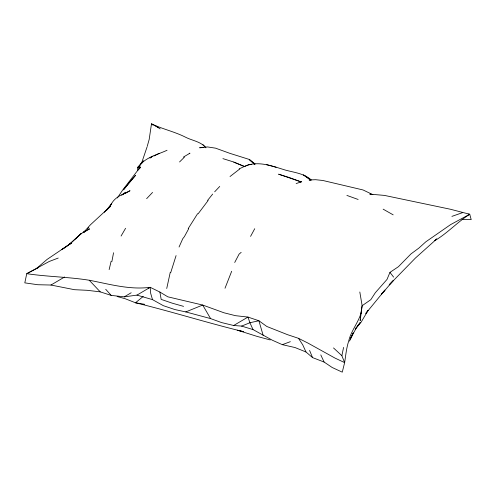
<?xml version="1.0" encoding="UTF-8"?>
<svg xmlns="http://www.w3.org/2000/svg" width="496" height="496" viewBox="0 0 496 496"><rect width="100%" height="100%" fill="white"/><g stroke="black" fill="none" stroke-linecap="round" stroke-linejoin="round"><path stroke-width="0.74" d="M360.27 319.306L360.17 320.67L362.13 305.722L359.817 292.001M360.363 317.942L360.561 315.208M139.19 168.417L139.481 165.559C146.221 157.04 157.573 154.684 167.04 150.269M138.911 169.353L139.481 165.559L137.559 167.611L137.851 170.717M360.803 313.751L362.13 305.722L370.803 299.683L375.336 292.696L387.01 279.434L389.961 272.378L398.412 266.712L410.973 253.921L418.897 248.068L425.81 241.819L450.591 224.62L469.731 214.266L471.2 219.641L461.912 219.306M170.246 272.378L166.73 288.505M111.867 261.609L113.553 252.737M58.23 258.044L49.178 261.497L26.753 273.68L24.8 282.863L37.783 284.729L50.964 285.033L74.499 289.701L87.215 290.303L100.229 291.865L111.197 295.393L124.267 296.856L136.958 295.114L152.495 299.621L163.308 305.666L174.871 309.554L185.771 311.922L210.577 318.587L221.501 322.555L233.666 325.5L241.602 326.095L253.016 329.573L272.453 340.275L282.329 344.664L295.002 347.535L305.982 351.986L312.554 357.604L324.08 362.03L332.177 367.493L342.265 372.155L344.639 362.626L341.874 355.713L343.573 347.398M109.132 269.613L111.11 261.311M147.225 146.363L149.178 139.432L151.485 123.845C162.638 129.171 174.741 131.676 185.808 137.336C192.113 140.529 200.167 141.509 205.096 146.897M170.748 272.509L176.08 255.595M147.027 147.052L141.856 162.266L139.922 165.441M139.922 168.28L140.405 166.91L122.562 190.197L117.329 197.972M225.004 288.257L231.682 271.25M361.156 312.771C358.261 322.772 351.038 330.851 348.688 341.112C346.394 348.087 345.774 355.409 344.639 362.626L334.992 358.081L307.948 343.077L298.518 338.334L287.55 334.682L266.798 326.467L258.887 320.751L247.963 317.074L235.501 315.679L223.95 312.778L202.703 305.046L167.822 296.825L159.892 292.063L150.183 287.308C129.605 290.042 109.306 284.084 89.255 280.24C68.516 276.923 47.523 276.774 26.753 273.68L36.165 268.789L47.064 259.433L71.653 242.842L61.554 249.662C72.019 244.131 78.461 233.238 89.615 228.879L83.204 232.674L84.314 231.669M111.005 204.805C114.353 197.011 123.033 194.24 130.039 190.712L124.831 193.694M179.05 247.027L182.795 238.657L184.382 236.666L188.709 228.706M349.506 341.155L353.233 332.884L350.35 339.004L355.657 329.102L360.201 322.53L357.027 326.653M234.707 262.489L239.078 254.15L241.174 252.365M250.573 236.381L254.727 228.706M121.074 236.046L125.581 228.29M188.207 228.582L197.594 213.708M108.128 208.587L111.55 203.459L110.893 204.867L104.334 212.319M141.36 163.847L143.443 160.847L137.559 167.611L139.785 165.782M198.115 213.819L208.134 200.502M356.122 327.837L355.21 329.015L361.069 322.245L368.075 310.459L366.129 312.864M207.607 200.39L212.666 194.072M365.676 313.602L384.952 290.079L381.92 293.508M244.094 166.718L248.564 164.765L251.553 164.474M214.669 191.816L219.728 186.44M146.63 198.679L152.563 192.417M381.405 294.178L382.41 293.136M383.408 292.094L393.061 280.773L389.372 284.549M106.423 210.447L110.521 206.224L90.402 224.824L83.619 232.388L85.318 230.82M179.552 161.969L184.431 157.145M389.199 284.921L415.431 258.032L436.802 238.905L434.825 240.56M75.51 239.016L81.406 233.287L69.223 244.695L70.94 243.145M122.903 194.829L125.736 192.243L121.576 195.244M87.649 228.656L88.759 227.658M230.02 176.533L239.667 169.037M143.226 296.403L135.507 302.783L125.116 298.697L117.118 296.509M149.984 158.019L152.514 156.252L150.127 157.902M434.93 240.56C447.566 233.12 457.424 222.034 469.731 214.266L450.511 209.269L384.394 195.399L369.632 194.122M183.446 157.065L189.999 153.177L189.212 153.357M152.495 299.621L150.66 293.26L150.183 287.308L136.958 295.114M124.267 296.856L131.173 292.758M64.61 276.985L50.964 285.033M233.666 325.5L247.963 317.074L249.916 322.741L253.016 329.573M36.834 268.435L38.18 267.728M148.186 288.337L150.183 287.308M153.971 156.023L159.278 153.338M239.171 168.888L243.586 166.836M241.602 326.095L249.916 322.741L258.887 320.751L263.178 335.432M185.771 311.922L202.703 305.046L210.577 318.587M233.802 162.13L244.33 166.458C257.722 160.27 272.18 166.067 285.281 170.054C294.333 172.54 304.178 173.42 311.414 180.085M282.329 344.664L290.352 341.67M296.149 183.545L301.717 181.716L300.13 182.069M451.906 216.38L462.551 212.654M201.63 147.672L199.603 147.758L207.564 146.94L215.611 148.174L229.797 153.32L249.228 159.427L255.087 163.947M468.249 214.154L469.731 214.266M144.671 304.308L135.507 302.783C171.771 311.612 207.396 322.902 243.648 331.694M237.293 330.224L243.747 331.712M370.289 194.296L371.603 194.649M270.233 339.952L257.12 336.412L238.402 330.497M276.086 167.257L266.674 164.653M310.558 180.389L309.082 179.974L315.617 179.707L322.747 180.457L363.029 189.956L372.88 194.661M183.557 306.367L172.379 303.217L161.169 299.392L159.892 292.063M202.653 147.287L203.664 147.585M222.915 158.627L233.418 161.919L244.33 166.458M346.89 195.418L358.149 199.473M157.976 127.292L151.485 123.845L152.303 125.035M383.141 209.157L393.173 214.849M155.75 125.972L160.196 128.941M310.056 179.707L303.478 174.914L310.459 179.701M333.51 347.938L341.874 355.713M254.876 164.678L249.228 159.427L254.553 164.232M89.255 280.24L100.229 291.865M202.976 144.646L205.945 147.814M105.704 289.267L111.197 295.393M389.961 272.378L393.613 277.115M298.518 338.334L302.765 344.887L305.982 351.986M320.8 354.913L324.08 362.03M309.585 350.424L312.554 357.604M128.65 183.359L123.417 189.894L135.557 175.305L128.65 183.359M289.391 177.562L278.585 174.183L300.681 181.747L289.391 177.562"/></g></svg>
